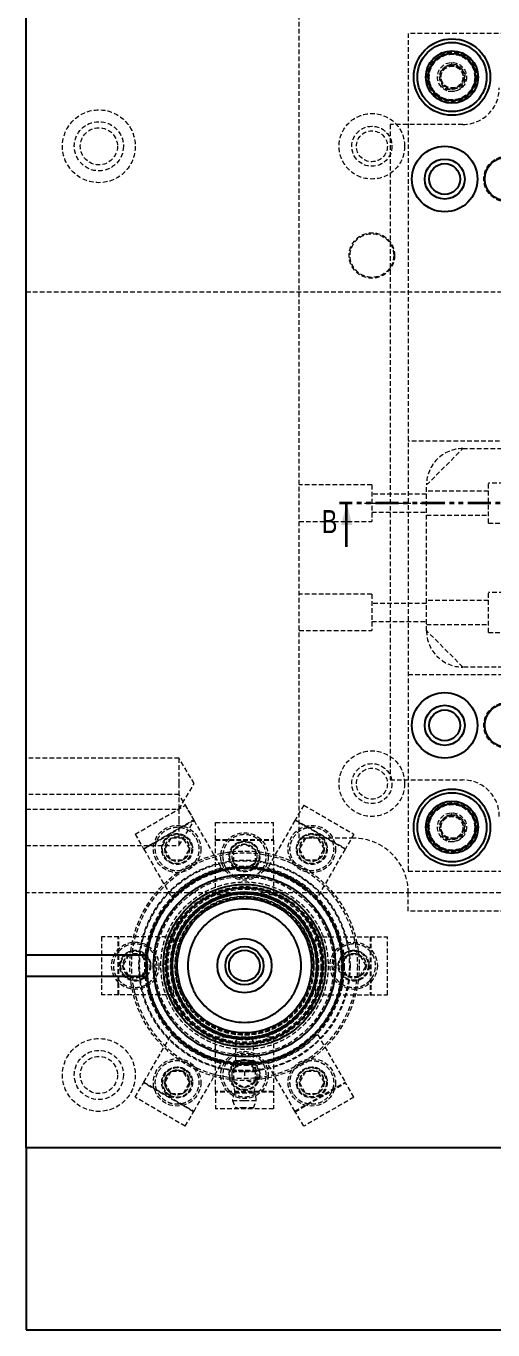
# Model space of a CAD drawing. Header units: millimetres. Extents: x 5 to 1533, y -1183 to 895.
# Drawn here: x 575 to 703.2, y -1183.1 to -825.1 of the extents above; entities that cross this region are included whole.
import ezdxf

# ---------------------------------------------------------------- set-up
doc = ezdxf.new("R2010")
doc.units = ezdxf.units.MM
for name, pattern in [('CENTERX2', [20.32, 12.7, -2.54, 2.54, -2.54]), ('HIDDEN', [1.905, 1.27, -0.635]), ('PHANTOM', [12.7, 6.35, -1.27, 1.27, -1.27, 1.27, -1.27])]:
    doc.linetypes.add(name, pattern=pattern)
doc.styles.add('SLDTEXTSTYLE13', font='TXT', dxfattribs={"width": 0.75})

msp = doc.modelspace()

# ---------------------------------------------------------------- linework, layer by layer
at = {"color": 7, "linetype": 'Continuous', "lineweight": 25}
for p, q in [((574.986, -1080.11), (574.986, -636.11)), ((574.986, -1080.11), (608.153, -1080.11)), ((574.986, -1086.11), (574.986, -1080.11)), ((608.153, -1086.11), (574.986, -1086.11)), ((574.986, -1133.11), (574.986, -1086.11)), ((954.986, -1133.11), (574.986, -1133.11)), ((574.986, -1133.11), (574.986, -1183.11)), ((574.986, -1183.11), (954.986, -1183.11))]:
    msp.add_line(p, q, dxfattribs=at)
at = {"color": 7, "linetype": 'HIDDEN', "lineweight": 18}
for p, q in [((649.986, -1048.11), (649.986, -668.11)), ((679.986, -827.11), (679.986, -1057.11)), ((839.986, -827.11), (679.986, -827.11)), ((691.986, -835.922), (691.986, -835.11)), ((690.939, -842.971), (691.328, -842.993)), ((694.986, -852.11), (674.986, -852.11)), ((674.986, -852.11), (674.986, -1032.11)), ((574.986, -898.11), (954.986, -898.11)), ((706.986, -939.11), (679.986, -939.11)), ((684.986, -951.11), (694.986, -941.11)), ((694.986, -941.11), (705.986, -941.11)), ((669.986, -951.11), (649.986, -951.11)), ((669.986, -951.11), (669.986, -961.11)), ((684.986, -991.11), (684.986, -951.11)), ((701.986, -961.61), (701.986, -950.61)), ((709.986, -950.61), (701.986, -950.61)), ((684.986, -953.61), (669.986, -953.61)), ((701.986, -952.81), (684.986, -952.81)), ((669.986, -958.61), (684.986, -958.61)), ((684.986, -959.41), (701.986, -959.41)), ((649.986, -961.11), (669.986, -961.11)), ((701.986, -961.61), (709.986, -961.61)), ((701.986, -991.61), (701.986, -980.61)), ((709.986, -980.61), (701.986, -980.61)), ((669.986, -981.11), (649.986, -981.11)), ((669.986, -981.11), (669.986, -991.11)), ((684.986, -983.61), (669.986, -983.61)), ((701.986, -982.81), (684.986, -982.81)), ((649.986, -991.11), (669.986, -991.11)), ((669.986, -988.61), (684.986, -988.61)), ((684.986, -989.41), (701.986, -989.41)), ((694.986, -1001.11), (684.986, -991.11)), ((701.986, -991.61), (709.986, -991.61)), ((705.986, -1001.11), (694.986, -1001.11)), ((679.986, -1003.11), (705.514, -1003.11)), ((616.986, -1026.11), (574.986, -1026.11)), ((616.986, -1026.11), (616.986, -1033.11)), ((621.192, -1033.11), (616.986, -1026.11)), ((616.986, -1033.11), (616.986, -1040.11)), ((616.986, -1040.11), (621.192, -1033.11)), ((674.986, -1032.11), (694.986, -1032.11)), ((616.986, -1036.11), (574.986, -1036.11)), ((621.192, -1043.11), (616.986, -1036.11)), ((574.986, -1040.11), (616.986, -1040.11)), ((604.951, -1046.988), (618.721, -1039.038)), ((616.986, -1040.11), (616.986, -1043.11)), ((618.721, -1039.038), (621.021, -1043.022)), ((651.251, -1039.038), (648.951, -1043.022)), ((651.251, -1039.038), (665.021, -1046.988)), ((691.986, -1041.922), (691.986, -1041.11)), ((607.251, -1050.972), (621.021, -1043.022)), ((621.121, -1043.195), (607.351, -1051.145)), ((616.986, -1043.11), (616.986, -1050.11)), ((616.986, -1050.11), (621.192, -1043.11)), ((621.121, -1043.195), (628.621, -1056.185)), ((627.036, -1043.81), (642.936, -1043.81)), ((627.036, -1048.61), (627.036, -1043.81)), ((648.851, -1043.195), (641.351, -1056.185)), ((642.936, -1048.61), (642.936, -1043.81)), ((662.621, -1051.145), (648.851, -1043.195)), ((648.951, -1043.022), (662.721, -1050.972)), ((604.951, -1046.988), (607.251, -1050.972)), ((614.754, -1048.067), (613.022, -1051.067)), ((618.218, -1048.067), (614.754, -1048.067)), ((619.95, -1051.067), (618.218, -1048.067)), ((627.036, -1048.41), (642.936, -1048.41)), ((627.036, -1048.61), (642.936, -1048.61)), ((627.036, -1063.61), (627.036, -1048.61)), ((642.936, -1048.61), (642.936, -1063.61)), ((664.986, -1048.11), (649.986, -1048.11)), ((651.754, -1048.067), (650.022, -1051.067)), ((655.218, -1048.067), (651.754, -1048.067)), ((656.95, -1051.067), (655.218, -1048.067)), ((665.021, -1046.988), (662.721, -1050.972)), ((574.986, -1050.11), (616.986, -1050.11)), ((607.351, -1051.145), (614.851, -1064.135)), ((613.022, -1051.067), (614.754, -1054.067)), ((618.218, -1054.067), (619.95, -1051.067)), ((634.986, -1049.646), (631.986, -1051.378)), ((631.986, -1051.378), (631.986, -1054.842)), ((637.986, -1051.378), (634.986, -1049.646)), ((637.986, -1054.842), (637.986, -1051.378)), ((650.022, -1051.067), (651.754, -1054.067)), ((662.621, -1051.145), (655.121, -1064.135)), ((655.218, -1054.067), (656.95, -1051.067)), ((690.939, -1048.971), (691.328, -1048.993)), ((614.754, -1054.067), (618.218, -1054.067)), ((631.986, -1054.842), (634.986, -1056.574)), ((634.986, -1056.574), (637.986, -1054.842)), ((651.754, -1054.067), (655.218, -1054.067)), ((628.621, -1056.185), (628.1, -1056.486)), ((641.872, -1056.486), (641.351, -1056.185)), ((679.986, -1057.11), (839.986, -1057.11)), ((954.986, -1063.11), (574.986, -1063.11)), ((679.986, -1068.11), (679.986, -1063.11)), ((615.372, -1063.835), (614.851, -1064.135)), ((630.542, -1063.61), (627.036, -1063.61)), ((642.936, -1063.61), (639.43, -1063.61)), ((655.121, -1064.135), (654.6, -1063.835)), ((919.986, -1068.11), (679.986, -1068.11)), ((595.686, -1075.16), (595.686, -1091.06)), ((600.486, -1075.16), (595.686, -1075.16)), ((600.286, -1091.06), (600.286, -1075.16)), ((600.486, -1091.06), (600.486, -1075.16)), ((615.486, -1075.16), (600.486, -1075.16)), ((615.486, -1078.666), (615.486, -1075.16)), ((654.486, -1075.16), (654.486, -1078.666)), ((654.486, -1075.16), (669.486, -1075.16)), ((669.486, -1075.16), (669.486, -1091.06)), ((669.486, -1075.16), (674.286, -1075.16)), ((669.686, -1075.16), (669.686, -1091.06)), ((674.286, -1091.06), (674.286, -1075.16)), ((603.254, -1080.11), (601.522, -1083.11)), ((608.45, -1083.11), (606.718, -1080.11)), ((663.254, -1080.11), (661.522, -1083.11)), ((666.718, -1080.11), (663.254, -1080.11)), ((668.45, -1083.11), (666.718, -1080.11)), ((601.522, -1083.11), (603.254, -1086.11)), ((606.718, -1086.11), (608.45, -1083.11)), ((661.522, -1083.11), (663.254, -1086.11)), ((666.718, -1086.11), (668.45, -1083.11)), ((615.486, -1091.06), (615.486, -1087.554)), ((654.486, -1087.554), (654.486, -1091.06)), ((663.254, -1086.11), (666.718, -1086.11)), ((600.486, -1091.06), (595.686, -1091.06)), ((615.486, -1091.06), (600.486, -1091.06)), ((654.486, -1091.06), (669.486, -1091.06)), ((669.486, -1091.06), (674.286, -1091.06)), ((607.351, -1115.075), (614.851, -1102.085)), ((614.851, -1102.085), (615.372, -1102.385)), ((627.036, -1102.61), (630.542, -1102.61)), ((627.036, -1117.61), (627.036, -1102.61)), ((639.43, -1102.61), (642.936, -1102.61)), ((642.936, -1102.61), (642.936, -1117.61)), ((655.121, -1102.085), (654.6, -1102.385)), ((655.121, -1102.085), (662.621, -1115.075)), ((632.486, -1103.964), (632.486, -1112.11)), ((637.486, -1112.11), (637.486, -1103.964)), ((628.1, -1109.734), (628.621, -1110.035)), ((632.486, -1109.11), (631.986, -1109.61)), ((631.986, -1109.61), (637.986, -1109.61)), ((631.986, -1109.61), (631.986, -1112.11)), ((634.986, -1109.646), (631.986, -1111.378)), ((632.486, -1109.11), (637.486, -1109.11)), ((637.986, -1111.378), (634.986, -1109.646)), ((637.986, -1109.61), (637.486, -1109.11)), ((637.986, -1112.11), (637.986, -1109.61)), ((641.872, -1109.734), (641.351, -1110.035)), ((614.754, -1112.153), (613.022, -1115.153)), ((618.218, -1112.153), (614.754, -1112.153)), ((618.486, -1111.689), (618.173, -1112.23)), ((619.95, -1115.153), (618.218, -1112.153)), ((621.121, -1123.025), (628.621, -1110.035)), ((631.486, -1112.11), (631.486, -1114.11)), ((631.486, -1112.11), (634.986, -1112.11)), ((631.986, -1111.378), (631.986, -1114.842)), ((634.986, -1112.11), (634.986, -1114.11)), ((634.986, -1112.11), (638.486, -1112.11)), ((637.986, -1114.842), (637.986, -1111.378)), ((638.486, -1114.11), (638.486, -1112.11)), ((648.851, -1123.025), (641.351, -1110.035)), ((651.754, -1112.153), (650.022, -1115.153)), ((655.218, -1112.153), (651.754, -1112.153)), ((656.95, -1115.153), (655.218, -1112.153)), ((604.951, -1119.232), (607.251, -1115.248)), ((621.021, -1123.198), (607.251, -1115.248)), ((607.351, -1115.075), (621.121, -1123.025)), ((613.022, -1115.153), (614.754, -1118.153)), ((618.218, -1118.153), (619.95, -1115.153)), ((631.986, -1114.842), (634.986, -1116.574)), ((634.986, -1116.574), (637.986, -1114.842)), ((648.851, -1123.025), (662.621, -1115.075)), ((648.951, -1123.198), (662.721, -1115.248)), ((650.022, -1115.153), (651.754, -1118.153)), ((655.218, -1118.153), (656.95, -1115.153)), ((665.021, -1119.232), (662.721, -1115.248)), ((618.721, -1127.182), (604.951, -1119.232)), ((614.798, -1118.076), (614.486, -1118.617)), ((614.754, -1118.153), (618.218, -1118.153)), ((642.936, -1117.61), (627.036, -1117.61)), ((627.036, -1117.61), (627.036, -1122.41)), ((642.936, -1117.81), (627.036, -1117.81)), ((631.736, -1120.11), (634.986, -1120.11)), ((631.736, -1120.11), (632.486, -1122.11)), ((637.548, -1118.11), (632.424, -1118.11)), ((634.986, -1120.11), (638.236, -1120.11)), ((637.486, -1122.11), (638.236, -1120.11)), ((642.936, -1117.61), (642.936, -1122.41)), ((665.021, -1119.232), (651.251, -1127.182)), ((651.754, -1118.153), (655.218, -1118.153)), ((618.721, -1127.182), (621.021, -1123.198)), ((642.936, -1122.41), (627.036, -1122.41)), ((634.986, -1122.11), (632.486, -1122.11)), ((637.486, -1122.11), (634.986, -1122.11)), ((651.251, -1127.182), (648.951, -1123.198))]:
    msp.add_line(p, q, dxfattribs=at)
at = {"color": 7, "linetype": 'PHANTOM', "lineweight": 35}
msp.add_line((715.402, -956.071), (661.051, -956.071), dxfattribs=at)
at = {"color": 7, "linetype": 'Continuous', "lineweight": 35}
msp.add_line((663.051, -968.071), (663.051, -956.071), dxfattribs=at)
at = {"color": 7, "linetype": 'CENTERX2', "lineweight": 18}
msp.add_line((667.986, -956.11), (686.986, -956.11), dxfattribs=at)
at = {"color": 7, "linetype": 'HIDDEN', "lineweight": 18, "flags": 128}
for points in [[(692.429, -843.006), (693.574, -842.668), (694.634, -841.898), (695.374, -840.817), (695.697, -839.585), (695.591, -838.319), (695.073, -837.186), (694.218, -836.302), (693.126, -835.764), (691.943, -835.627), (690.784, -835.896), (689.817, -836.519), (689.114, -837.43), (688.769, -838.496), (688.8, -839.606), (689.037, -840.323), (689.037, -840.323)], [(691.986, -835.922), (690.766, -836.165), (689.732, -836.856), (689.04, -837.89), (688.798, -839.11), (689.04, -840.33), (689.732, -841.364), (690.766, -842.055), (691.986, -842.298), (693.206, -842.055), (694.24, -841.364), (694.931, -840.33), (695.174, -839.11), (694.931, -837.89), (694.24, -836.856), (693.206, -836.165), (691.986, -835.922), (691.986, -835.922)], [(692.429, -1049.006), (693.574, -1048.668), (694.634, -1047.898), (695.374, -1046.817), (695.697, -1045.585), (695.591, -1044.319), (695.073, -1043.186), (694.218, -1042.302), (693.126, -1041.764), (691.943, -1041.627), (690.784, -1041.896), (689.817, -1042.519), (689.114, -1043.43), (688.769, -1044.496), (688.8, -1045.606), (689.037, -1046.323), (689.037, -1046.323)], [(621.121, -1043.195), (621.101, -1043.161), (621.083, -1043.129), (621.065, -1043.099), (621.05, -1043.072), (621.038, -1043.051), (621.028, -1043.035), (621.023, -1043.025), (621.021, -1043.022)], [(648.951, -1043.022), (648.949, -1043.025), (648.943, -1043.035), (648.934, -1043.051), (648.922, -1043.072), (648.907, -1043.099), (648.889, -1043.129), (648.871, -1043.161), (648.851, -1043.195)], [(691.986, -1041.922), (690.766, -1042.165), (689.732, -1042.856), (689.04, -1043.89), (688.798, -1045.11), (689.04, -1046.33), (689.732, -1047.364), (690.766, -1048.055), (691.986, -1048.298), (693.206, -1048.055), (694.24, -1047.364), (694.931, -1046.33), (695.174, -1045.11), (694.931, -1043.89), (694.24, -1042.856), (693.206, -1042.165), (691.986, -1041.922), (691.986, -1041.922)], [(607.251, -1050.972), (607.253, -1050.975), (607.259, -1050.985), (607.268, -1051.001), (607.28, -1051.022), (607.295, -1051.049), (607.313, -1051.079), (607.331, -1051.111), (607.351, -1051.145)], [(662.621, -1051.145), (662.64, -1051.111), (662.659, -1051.079), (662.676, -1051.049), (662.692, -1051.022), (662.704, -1051.001), (662.713, -1050.985), (662.719, -1050.975), (662.721, -1050.972)], [(608.153, -1080.11), (607.986, -1083.11), (608.153, -1086.11)], [(607.351, -1115.075), (607.331, -1115.109), (607.313, -1115.141), (607.295, -1115.171), (607.28, -1115.198), (607.268, -1115.219), (607.259, -1115.235), (607.253, -1115.245), (607.251, -1115.248)], [(662.721, -1115.248), (662.719, -1115.245), (662.713, -1115.235), (662.704, -1115.219), (662.692, -1115.198), (662.676, -1115.171), (662.659, -1115.141), (662.64, -1115.109), (662.621, -1115.075)], [(621.021, -1123.198), (621.023, -1123.195), (621.028, -1123.185), (621.038, -1123.169), (621.05, -1123.148), (621.065, -1123.121), (621.083, -1123.091), (621.101, -1123.059), (621.121, -1123.025)], [(648.951, -1123.198), (648.949, -1123.195), (648.943, -1123.185), (648.934, -1123.169), (648.922, -1123.148), (648.907, -1123.121), (648.889, -1123.091), (648.871, -1123.059), (648.851, -1123.025)]]:
    msp.add_lwpolyline(points, dxfattribs=at)
at = {"color": 7, "linetype": 'Continuous', "lineweight": 25}
for centre, radius in [((691.986, -839.11), 10.5), ((691.986, -839.11), 9.5), ((691.986, -839.11), 7.191), ((691.986, -839.11), 6.5), ((689.986, -867.11), 9), ((689.986, -867.11), 5.5), ((706.986, -867.11), 6), ((689.986, -867.11), 4.25), ((689.986, -1017.11), 9), ((689.986, -1017.11), 5.5), ((689.986, -1017.11), 4.25), ((706.986, -1017.11), 6), ((691.986, -1045.11), 10.5), ((691.986, -1045.11), 9.5), ((691.986, -1045.11), 7.191), ((691.986, -1045.11), 6.5), ((634.986, -1083.11), 26.995), ((634.986, -1083.11), 21.449), ((634.986, -1083.11), 20.006), ((634.986, -1083.11), 20), ((634.986, -1083.11), 19.83), ((634.986, -1083.11), 18.452), ((634.986, -1083.11), 7.45), ((634.986, -1083.11), 5.25), ((634.986, -1083.11), 4.25)]:
    msp.add_circle(centre, radius, dxfattribs=at)
at = {"color": 7, "linetype": 'HIDDEN', "lineweight": 18}
for centre, radius in [((691.986, -839.11), 6.75), ((691.986, -839.11), 6.25), ((691.986, -839.11), 4), ((691.986, -839.11), 3.4), ((691.986, -839.11), 3), ((594.986, -858.11), 10), ((594.986, -858.11), 6.75), ((669.986, -858.11), 9), ((594.986, -858.11), 5.1), ((669.986, -858.11), 5.5), ((669.986, -858.11), 4.25), ((706.986, -867.11), 6.25), ((669.986, -888.11), 6.25), ((669.986, -888.11), 6), ((706.986, -1017.11), 6.25), ((669.986, -1033.11), 9), ((669.986, -1033.11), 5.5), ((669.986, -1033.11), 4.25), ((691.986, -1045.11), 6.75), ((691.986, -1045.11), 6.25), ((691.986, -1045.11), 4), ((691.986, -1045.11), 3.4), ((616.486, -1051.067), 6.5), ((653.486, -1051.067), 6.5), ((691.986, -1045.11), 3), ((616.486, -1051.067), 4.25), ((616.486, -1051.067), 4.2), ((616.486, -1051.067), 4), ((616.486, -1051.067), 3.4), ((616.486, -1051.067), 3.375), ((634.986, -1053.11), 6.5), ((634.986, -1053.11), 4.25), ((634.986, -1053.11), 4.2), ((653.486, -1051.067), 4.25), ((653.486, -1051.067), 4.2), ((653.486, -1051.067), 4), ((653.486, -1051.067), 3.4), ((653.486, -1051.067), 3.375), ((634.986, -1083.11), 31.5), ((634.986, -1083.11), 31), ((634.986, -1053.11), 4), ((634.986, -1053.11), 3.4), ((634.986, -1053.11), 3.375), ((634.986, -1083.11), 29), ((634.986, -1083.11), 28.81), ((634.986, -1083.11), 27.394), ((634.986, -1083.11), 27.01), ((634.986, -1083.11), 26.73), ((634.986, -1083.11), 26.71), ((634.986, -1083.11), 25), ((634.986, -1083.11), 24.5), ((634.986, -1083.11), 21.75), ((634.986, -1083.11), 21.006), ((634.986, -1083.11), 20.334), ((634.986, -1083.11), 19.99), ((634.986, -1083.11), 19.97), ((634.986, -1083.11), 19.8), ((634.986, -1083.11), 19.67), ((634.986, -1083.11), 19.65), ((634.986, -1083.11), 19.092), ((634.986, -1083.11), 19.027), ((634.986, -1083.11), 19), ((604.986, -1083.11), 6.5), ((664.986, -1083.11), 6.5), ((604.986, -1083.11), 4.25), ((604.986, -1083.11), 4.2), ((604.986, -1083.11), 4), ((604.986, -1083.11), 3.4), ((604.986, -1083.11), 3.375), ((664.986, -1083.11), 4.25), ((664.986, -1083.11), 4.2), ((664.986, -1083.11), 4), ((664.986, -1083.11), 3.4), ((664.986, -1083.11), 3.375), ((594.986, -1113.11), 10), ((594.986, -1113.11), 6.75), ((594.986, -1113.11), 5.1), ((616.486, -1115.153), 6.5), ((634.986, -1113.11), 6.5), ((634.986, -1113.11), 4.25), ((634.986, -1113.11), 4.2), ((634.986, -1113.11), 4), ((634.986, -1113.11), 3.4), ((634.986, -1113.11), 3.375), ((653.486, -1115.153), 6.5), ((616.486, -1115.153), 4.25), ((616.486, -1115.153), 4.2), ((616.486, -1115.153), 3.4), ((653.486, -1115.153), 4.25), ((653.486, -1115.153), 4.2), ((653.486, -1115.153), 4), ((653.486, -1115.153), 3.4), ((653.486, -1115.153), 3.375)]:
    msp.add_circle(centre, radius, dxfattribs=at)
for centre, radius, start, end in [((694.986, -842.11), 10, 270, 0), ((694.986, -951.11), 10, 90, 180), ((694.986, -991.11), 10, 180, 270), ((694.986, -1042.11), 10, 0, 90), ((664.986, -1063.11), 15, 360, 90), ((634.986, -1083.11), 27.5, 104.50127, 135.49873), ((634.986, -1083.11), 27.5, 44.50127, 75.49873), ((634.986, -1083.11), 20.2, 315, 135), ((634.986, -1083.11), 20, 135, 167.16143), ((634.986, -1083.11), 20, 192.83857, 270), ((634.986, -1083.11), 20, 270, 315), ((634.986, -1083.11), 27.5, 224.50127, 255.49873), ((634.986, -1083.11), 27.5, 284.50127, 315.49873), ((616.486, -1115.153), 4, 60, 240), ((616.486, -1115.153), 3.375, 60, 240), ((616.486, -1115.153), 4, 240, 60), ((616.486, -1115.153), 3.375, 240, 60), ((624.296, -1118.843), 8.161, 5.15364, 27.98736), ((645.676, -1118.843), 8.161, 151.98043, 174.84636), ((634.986, -1120.11), 3.25, 142.02013, 180), ((634.986, -1120.11), 3.25, 0, 37.97987)]:
    msp.add_arc(centre, radius, start, end, dxfattribs=at)
at = {"color": 7, "linetype": 'Continuous', "lineweight": 25}
for start, end in [(186.37937, 173.62063), (173.62063, 186.37937)]:
    msp.add_arc((634.986, -1083.11), 27, start, end, dxfattribs=at)
at = {"color": 7, "linetype": 'HIDDEN', "lineweight": 18}
for points, knots in [([(693.199, -842.058), (692.902, -842.212), (692.286, -842.53), (691.18, -842.608), (690.04, -842.355), (689.12, -841.79), (688.683, -841.291), (688.516, -841.1)], [0, 0, 0, 0, 0.1908068, 0.3961866, 0.6209299, 0.8544159, 1, 1, 1, 1]), ([(611.29, -1054.067), (610.982, -1053.373), (610.508, -1052.306), (610.457, -1050.722), (610.648, -1049.504), (611.091, -1048.348), (611.938, -1047.022), (613.413, -1045.745), (615.257, -1045.106), (616.829, -1045.035), (618.051, -1045.23), (619.201, -1045.674), (620.548, -1046.51), (621.235, -1047.454), (621.682, -1048.067)], [0, 0, 0, 0, 0.1197284, 0.1841807, 0.2500001, 0.3158198, 0.3802715, 0.4999998, 0.6197282, 0.6841805, 0.7499999, 0.8158198, 0.8802714, 1, 1, 1, 1]), ([(648.29, -1048.067), (648.737, -1047.454), (649.424, -1046.51), (650.77, -1045.674), (651.921, -1045.23), (653.143, -1045.035), (654.715, -1045.106), (656.558, -1045.745), (658.034, -1047.022), (658.881, -1048.348), (659.324, -1049.504), (659.514, -1050.722), (659.464, -1052.306), (658.99, -1053.373), (658.682, -1054.067)], [0, 0, 0, 0, 0.1197281, 0.1841804, 0.2499996, 0.3158197, 0.3802712, 0.5, 0.6197283, 0.68418, 0.7499999, 0.8158193, 0.8802716, 1, 1, 1, 1]), ([(621.682, -1048.067), (621.99, -1048.761), (622.464, -1049.828), (622.514, -1051.412), (622.324, -1052.631), (621.879, -1053.783), (621.043, -1055.129), (620.099, -1055.816), (619.486, -1056.263)], [0, 0, 0, 0, 0.2394571, 0.3683602, 0.499999, 0.6316386, 0.7605428, 1, 1, 1, 1]), ([(640.986, -1053.11), (640.906, -1052.355), (640.782, -1051.194), (640.034, -1049.797), (639.26, -1048.837), (638.299, -1048.058), (636.902, -1047.333), (634.986, -1046.965), (633.07, -1047.333), (631.673, -1048.058), (630.712, -1048.837), (629.938, -1049.797), (629.189, -1051.194), (629.066, -1052.355), (628.986, -1053.11)], [0, 0, 0, 0, 0.1197287, 0.1841803, 0.2500007, 0.3158202, 0.3802718, 0.4999998, 0.6197285, 0.6841801, 0.7499996, 0.8158195, 0.8802714, 1, 1, 1, 1]), ([(650.486, -1056.263), (649.872, -1055.816), (648.928, -1055.129), (648.093, -1053.783), (647.648, -1052.631), (647.457, -1051.412), (647.508, -1049.828), (647.982, -1048.761), (648.29, -1048.067)], [0, 0, 0, 0, 0.2394573, 0.3683607, 0.5000003, 0.6316392, 0.7605423, 1, 1, 1, 1]), ([(693.199, -1048.058), (692.902, -1048.212), (692.286, -1048.53), (691.18, -1048.608), (690.04, -1048.355), (689.12, -1047.79), (688.683, -1047.291), (688.516, -1047.1)], [0, 0, 0, 0, 0.1908068, 0.3961866, 0.6209299, 0.8544159, 1, 1, 1, 1]), ([(619.486, -1056.263), (618.792, -1056.571), (617.725, -1057.045), (616.141, -1057.095), (614.922, -1056.905), (613.77, -1056.46), (612.424, -1055.625), (611.737, -1054.681), (611.29, -1054.067)], [0, 0, 0, 0, 0.2394571, 0.3683602, 0.5000007, 0.6316388, 0.7605437, 1, 1, 1, 1]), ([(628.986, -1053.11), (629.066, -1053.865), (629.189, -1055.026), (629.938, -1056.423), (630.712, -1057.384), (631.673, -1058.158), (633.07, -1058.907), (634.231, -1059.03), (634.986, -1059.11)], [0, 0, 0, 0, 0.2394558, 0.3683599, 0.4999991, 0.6316383, 0.7605423, 1, 1, 1, 1]), ([(634.986, -1059.11), (635.741, -1059.03), (636.902, -1058.907), (638.299, -1058.158), (639.26, -1057.384), (640.034, -1056.423), (640.782, -1055.026), (640.906, -1053.865), (640.986, -1053.11)], [0, 0, 0, 0, 0.2394564, 0.3683605, 0.4999999, 0.6316402, 0.7605436, 1, 1, 1, 1]), ([(658.682, -1054.067), (658.235, -1054.681), (657.548, -1055.625), (656.202, -1056.46), (655.05, -1056.905), (653.831, -1057.095), (652.247, -1057.045), (651.18, -1056.571), (650.486, -1056.263)], [0, 0, 0, 0, 0.2394567, 0.3683608, 0.4999996, 0.6316384, 0.7605431, 1, 1, 1, 1]), ([(611.98, -1083.11), (612.055, -1081.707), (612.208, -1078.816), (613.488, -1074.529), (615.611, -1070.406), (618.603, -1066.727), (621.679, -1064.228), (624.385, -1062.647), (627.15, -1061.388), (630.693, -1060.369), (634.986, -1059.975), (639.28, -1060.369), (643.567, -1061.602), (647.69, -1063.738), (651.369, -1066.726), (653.868, -1069.803), (655.449, -1072.509), (656.703, -1075.274), (657.765, -1078.817), (657.918, -1081.707), (657.992, -1083.11)], [0, 0, 0, 0, 0.0582482, 0.1199857, 0.1842899, 0.2499586, 0.3156274, 0.3478172, 0.3800142, 0.4417516, 0.5000001, 0.5582485, 0.619986, 0.68429, 0.7499587, 0.8156276, 0.8478171, 0.8800143, 0.9417518, 1, 1, 1, 1]), ([(621.691, -1069.815), (622.545, -1069.047), (624.304, -1067.466), (627.522, -1065.728), (631.131, -1064.571), (634.986, -1064.175), (638.839, -1064.573), (642.456, -1065.722), (645.646, -1067.487), (648.355, -1069.741), (650.609, -1072.449), (652.374, -1075.64), (653.523, -1079.257), (653.921, -1083.11), (653.524, -1086.965), (652.368, -1090.574), (650.63, -1093.792), (649.049, -1095.551), (648.281, -1096.405)], [0, 0, 0, 0, 0.0582581, 0.12000556, 0.18432041, 0.25000013, 0.31567959, 0.37999444, 0.44174212, 0.50000023, 0.55825817, 0.62000575, 0.68432052, 0.74999999, 0.81567971, 0.87999448, 0.94174206, 1, 1, 1, 1]), ([(620.702, -1097.394), (620.126, -1096.774), (618.973, -1095.534), (617.556, -1093.417), (616.659, -1091.666), (616.133, -1090.379), (615.855, -1089.612), (615.608, -1088.833), (615.392, -1088.046), (615.267, -1087.504), (615.191, -1087.137), (615.107, -1086.717), (614.998, -1086.072), (614.898, -1085.277), (614.834, -1084.562), (614.794, -1083.839), (614.785, -1083.314), (614.787, -1082.723), (614.805, -1082.103), (614.864, -1081.275), (614.95, -1080.498), (615.064, -1079.738), (615.168, -1079.189), (615.308, -1078.529), (615.48, -1077.826), (615.768, -1076.864), (616.081, -1075.971), (616.812, -1074.172), (618.178, -1071.632), (619.877, -1069.743), (620.702, -1068.826)], [0, 0, 0, 0, 0.0799845, 0.1599691, 0.239953, 0.265697, 0.291441, 0.3171817, 0.3429193, 0.3686563, 0.3698158, 0.3783587, 0.4091453, 0.4316754, 0.4541015, 0.4771019, 0.5001019, 0.5037736, 0.5330125, 0.5588161, 0.5822607, 0.6069035, 0.6315462, 0.6350994, 0.670745, 0.6999247, 0.7300852, 0.7602453, 0.8836086, 1, 1, 1, 1]), ([(621.691, -1096.405), (620.923, -1095.551), (619.342, -1093.792), (617.604, -1090.574), (616.447, -1086.965), (616.051, -1083.11), (616.447, -1079.255), (617.604, -1075.646), (619.342, -1072.428), (620.923, -1070.669), (621.691, -1069.815)], [0, 0, 0, 0, 0.1165162, 0.2400111, 0.3686408, 0.5000003, 0.6313592, 0.7599889, 0.8834838, 1, 1, 1, 1]), ([(604.986, -1077.11), (604.231, -1077.19), (603.07, -1077.313), (601.673, -1078.062), (600.713, -1078.836), (599.934, -1079.797), (599.209, -1081.194), (598.841, -1083.11), (599.209, -1085.026), (599.934, -1086.423), (600.713, -1087.384), (601.673, -1088.158), (603.07, -1088.907), (604.231, -1089.03), (604.986, -1089.11)], [0, 0, 0, 0, 0.1197288, 0.1841808, 0.2500004, 0.31582, 0.3802716, 0.4999996, 0.6197284, 0.68418, 0.7499996, 0.8158192, 0.8802712, 1, 1, 1, 1]), ([(610.986, -1083.11), (610.906, -1082.355), (610.782, -1081.194), (610.034, -1079.797), (609.26, -1078.836), (608.299, -1078.062), (606.902, -1077.313), (605.741, -1077.19), (604.986, -1077.11)], [0, 0, 0, 0, 0.2394563, 0.3683596, 0.4999989, 0.6316382, 0.7605437, 1, 1, 1, 1]), ([(664.986, -1077.11), (664.231, -1077.19), (663.07, -1077.313), (661.673, -1078.062), (660.712, -1078.836), (659.938, -1079.797), (659.189, -1081.194), (659.066, -1082.355), (658.986, -1083.11)], [0, 0, 0, 0, 0.2394571, 0.3683612, 0.5000005, 0.6316403, 0.7605437, 1, 1, 1, 1]), ([(664.986, -1089.11), (665.741, -1089.03), (666.902, -1088.907), (668.299, -1088.158), (669.259, -1087.384), (670.038, -1086.423), (670.763, -1085.026), (671.131, -1083.11), (670.763, -1081.194), (670.038, -1079.797), (669.259, -1078.836), (668.299, -1078.062), (666.902, -1077.313), (665.741, -1077.19), (664.986, -1077.11)], [0, 0, 0, 0, 0.1197284, 0.1841807, 0.2500003, 0.3158198, 0.3802716, 0.5000004, 0.6197284, 0.6841802, 0.7499997, 0.8158193, 0.8802716, 1, 1, 1, 1]), ([(604.986, -1089.11), (605.741, -1089.03), (606.902, -1088.907), (608.299, -1088.158), (609.26, -1087.384), (610.034, -1086.423), (610.782, -1085.026), (610.906, -1083.865), (610.986, -1083.11)], [0, 0, 0, 0, 0.2394559, 0.3683612, 0.5000003, 0.6316394, 0.7605425, 1, 1, 1, 1]), ([(634.986, -1106.116), (633.583, -1106.041), (630.692, -1105.888), (626.405, -1104.608), (622.282, -1102.485), (618.602, -1099.493), (616.104, -1096.417), (614.522, -1093.711), (613.269, -1090.946), (612.207, -1087.403), (612.054, -1084.513), (611.98, -1083.11)], [0, 0, 0, 0, 0.1164968, 0.2399717, 0.36858, 0.4999175, 0.6312549, 0.6956343, 0.7600283, 0.8835032, 1, 1, 1, 1]), ([(657.992, -1083.11), (657.917, -1084.513), (657.764, -1087.404), (656.484, -1091.691), (654.361, -1095.814), (651.369, -1099.494), (648.293, -1101.992), (645.587, -1103.574), (642.822, -1104.827), (639.279, -1105.889), (636.389, -1106.042), (634.986, -1106.116)], [0, 0, 0, 0, 0.1164968, 0.2399718, 0.36858, 0.4999177, 0.6312551, 0.6956344, 0.7600283, 0.8835032, 1, 1, 1, 1]), ([(658.986, -1083.11), (659.066, -1083.865), (659.189, -1085.026), (659.938, -1086.423), (660.712, -1087.384), (661.673, -1088.158), (663.07, -1088.907), (664.231, -1089.03), (664.986, -1089.11)], [0, 0, 0, 0, 0.2394575, 0.3683607, 0.5000003, 0.6316394, 0.7605433, 1, 1, 1, 1]), ([(649.269, -1097.394), (648.649, -1097.97), (647.409, -1099.123), (645.293, -1100.54), (643.542, -1101.437), (642.255, -1101.963), (641.488, -1102.241), (640.709, -1102.488), (639.922, -1102.704), (639.379, -1102.828), (639.013, -1102.905), (638.593, -1102.989), (637.948, -1103.098), (637.153, -1103.198), (636.438, -1103.262), (635.715, -1103.301), (635.19, -1103.311), (634.599, -1103.309), (633.979, -1103.291), (633.151, -1103.232), (632.374, -1103.146), (631.614, -1103.032), (631.065, -1102.928), (630.405, -1102.788), (629.702, -1102.616), (628.74, -1102.328), (627.846, -1102.015), (626.048, -1101.284), (623.508, -1099.918), (621.619, -1098.219), (620.702, -1097.394)], [0, 0, 0, 0, 0.0799845, 0.1599687, 0.239953, 0.265697, 0.291441, 0.3171817, 0.3429193, 0.3686563, 0.3698154, 0.3783587, 0.4091449, 0.4316754, 0.4541015, 0.4771019, 0.5001014, 0.5037736, 0.5330125, 0.5588161, 0.5822606, 0.6069035, 0.6315458, 0.635099, 0.670745, 0.6999247, 0.7300852, 0.7602453, 0.8836086, 1, 1, 1, 1]), ([(648.281, -1096.405), (647.427, -1097.173), (645.668, -1098.754), (642.45, -1100.492), (638.841, -1101.649), (634.986, -1102.045), (631.131, -1101.649), (627.522, -1100.492), (624.304, -1098.754), (622.545, -1097.173), (621.691, -1096.405)], [0, 0, 0, 0, 0.1165162, 0.2400115, 0.3686411, 0.5, 0.6313593, 0.759989, 0.8834838, 1, 1, 1, 1]), ([(632.558, -1103.883), (632.524, -1103.923), (632.455, -1104.002), (632.537, -1103.909), (632.724, -1103.688), (632.965, -1103.385), (633.122, -1103.132), (633.183, -1103.035)], [0, 0, 0, 0, 0.2096859, 0.4174733, 0.6235578, 0.8551586, 1, 1, 1, 1]), ([(636.789, -1103.035), (636.907, -1103.215), (637.145, -1103.576), (637.423, -1103.894), (637.513, -1103.997), (637.437, -1103.912), (637.248, -1103.687), (637.007, -1103.385), (636.849, -1103.132), (636.789, -1103.035)], [0, 0, 0, 0, 0.1742355, 0.3490971, 0.5032291, 0.6338389, 0.7633782, 0.9089565, 1, 1, 1, 1]), ([(611.29, -1112.153), (611.737, -1111.539), (612.424, -1110.595), (613.77, -1109.76), (614.922, -1109.315), (616.141, -1109.125), (617.725, -1109.175), (618.792, -1109.649), (619.486, -1109.957)], [0, 0, 0, 0, 0.2394563, 0.3683612, 0.4999993, 0.6316398, 0.7605429, 1, 1, 1, 1]), ([(634.986, -1107.11), (634.231, -1107.19), (633.07, -1107.313), (631.673, -1108.062), (630.712, -1108.836), (629.938, -1109.797), (629.189, -1111.194), (629.066, -1112.355), (628.986, -1113.11)], [0, 0, 0, 0, 0.2394576, 0.3683609, 0.5000011, 0.6316402, 0.7605442, 1, 1, 1, 1]), ([(640.986, -1113.11), (640.906, -1112.355), (640.782, -1111.194), (640.034, -1109.797), (639.26, -1108.836), (638.299, -1108.062), (636.902, -1107.313), (635.741, -1107.19), (634.986, -1107.11)], [0, 0, 0, 0, 0.2394563, 0.3683597, 0.5, 0.6316403, 0.7605437, 1, 1, 1, 1]), ([(650.486, -1109.957), (651.18, -1109.649), (652.247, -1109.175), (653.831, -1109.125), (655.05, -1109.315), (656.202, -1109.76), (657.548, -1110.595), (658.235, -1111.539), (658.682, -1112.153)], [0, 0, 0, 0, 0.2394569, 0.3683616, 0.5000004, 0.6316392, 0.7605433, 1, 1, 1, 1]), ([(621.682, -1118.153), (621.235, -1118.766), (620.548, -1119.71), (619.201, -1120.546), (618.051, -1120.99), (616.829, -1121.185), (615.257, -1121.114), (613.413, -1120.475), (611.938, -1119.198), (611.091, -1117.872), (610.648, -1116.716), (610.457, -1115.498), (610.508, -1113.914), (610.982, -1112.847), (611.29, -1112.153)], [0, 0, 0, 0, 0.11972849, 0.18418056, 0.25000028, 0.31581961, 0.38027187, 0.50000021, 0.6197287, 0.68418035, 0.75000006, 0.81581939, 0.88027166, 1, 1, 1, 1]), ([(619.486, -1109.957), (620.099, -1110.404), (621.043, -1111.091), (621.879, -1112.437), (622.324, -1113.589), (622.514, -1114.808), (622.464, -1116.392), (621.99, -1117.459), (621.682, -1118.153)], [0, 0, 0, 0, 0.2394562, 0.3683619, 0.5, 0.6316404, 0.7605435, 1, 1, 1, 1]), ([(628.986, -1113.11), (629.066, -1113.865), (629.189, -1115.026), (629.938, -1116.423), (630.712, -1117.383), (631.673, -1118.162), (633.07, -1118.887), (634.986, -1119.255), (636.902, -1118.887), (638.299, -1118.162), (639.26, -1117.383), (640.034, -1116.423), (640.782, -1115.026), (640.906, -1113.865), (640.986, -1113.11)], [0, 0, 0, 0, 0.1197286, 0.1841805, 0.25, 0.3158196, 0.3802715, 0.5000002, 0.6197282, 0.6841801, 0.7499997, 0.8158197, 0.8802713, 1, 1, 1, 1]), ([(648.29, -1118.153), (647.982, -1117.459), (647.508, -1116.392), (647.457, -1114.808), (647.648, -1113.589), (648.093, -1112.437), (648.928, -1111.091), (649.872, -1110.404), (650.486, -1109.957)], [0, 0, 0, 0, 0.2394571, 0.3683602, 0.5000007, 0.6316388, 0.7605437, 1, 1, 1, 1]), ([(658.682, -1112.153), (658.99, -1112.847), (659.464, -1113.914), (659.514, -1115.498), (659.324, -1116.716), (658.881, -1117.872), (658.034, -1119.198), (656.558, -1120.475), (654.715, -1121.114), (653.143, -1121.185), (651.921, -1120.99), (650.77, -1120.546), (649.424, -1119.71), (648.737, -1118.766), (648.29, -1118.153)], [0, 0, 0, 0, 0.1197284, 0.1841806, 0.2499999, 0.3158198, 0.3802714, 0.4999999, 0.6197287, 0.6841802, 0.7500003, 0.8158193, 0.880272, 1, 1, 1, 1]), ([(631.486, -1114.11), (631.486, -1114.343), (631.486, -1114.723), (631.486, -1114.962), (631.486, -1114.975), (631.486, -1114.976)], [0, 0, 0, 0, 0.5834798, 0.9491533, 1, 1, 1, 1]), ([(638.486, -1114.11), (638.159, -1114.369), (637.66, -1114.765), (636.863, -1115.026), (636.116, -1114.913), (635.508, -1114.524), (635.117, -1114.214), (634.986, -1114.11)], [0, 0, 0, 0, 0.3059364, 0.4679105, 0.6311057, 0.8764855, 1, 1, 1, 1]), ([(638.486, -1114.976), (638.486, -1114.979), (638.486, -1114.998), (638.486, -1114.81), (638.486, -1114.389), (638.486, -1114.11)], [0, 0, 0, 0, 0.0421593, 0.3673376, 1, 1, 1, 1])]:
    msp.add_open_spline(points, degree=3, knots=knots, dxfattribs=at)
at = {"color": 7, "linetype": 'Continuous', "lineweight": 25}
for points, knots in [([(609.991, -1083.11), (610.072, -1081.586), (610.238, -1078.446), (611.391, -1074.597), (612.753, -1071.593), (614.472, -1068.653), (617.185, -1065.309), (620.529, -1062.595), (623.468, -1060.878), (626.473, -1059.51), (630.322, -1058.403), (634.986, -1057.975), (639.65, -1058.403), (643.499, -1059.51), (646.503, -1060.878), (649.443, -1062.595), (652.787, -1065.309), (655.5, -1068.653), (657.219, -1071.592), (658.58, -1074.597), (659.734, -1078.446), (659.9, -1081.586), (659.981, -1083.11)], [0, 0, 0, 0, 0.0582387, 0.1199659, 0.1521506, 0.1843421, 0.2500001, 0.3156579, 0.3478426, 0.3800339, 0.4417611, 0.5, 0.5582388, 0.6199661, 0.6521506, 0.6843422, 0.75, 0.8156579, 0.8478426, 0.8800341, 0.9417613, 1, 1, 1, 1]), ([(612.67, -1083.11), (612.743, -1081.749), (612.891, -1078.946), (613.921, -1075.51), (615.137, -1072.827), (616.671, -1070.203), (619.094, -1067.218), (622.663, -1064.319), (626.662, -1062.247), (630.821, -1061.052), (634.986, -1060.67), (639.15, -1061.051), (642.586, -1062.04), (645.269, -1063.262), (647.893, -1064.795), (650.877, -1067.218), (653.779, -1070.787), (655.838, -1074.786), (657.08, -1078.945), (657.229, -1081.749), (657.301, -1083.11)], [0, 0, 0, 0, 0.0582482, 0.1199858, 0.1521828, 0.1843725, 0.2500412, 0.3157101, 0.380014, 0.4417516, 0.5, 0.5582485, 0.6199859, 0.6521831, 0.6843725, 0.7500413, 0.81571, 0.8800142, 0.9417518, 1, 1, 1, 1]), ([(645.985, -1094.109), (646.62, -1093.402), (647.928, -1091.947), (649.366, -1089.285), (650.322, -1086.299), (650.651, -1083.11), (650.321, -1079.922), (649.371, -1076.93), (647.91, -1074.291), (646.046, -1072.05), (643.805, -1070.185), (641.166, -1068.725), (638.174, -1067.775), (634.986, -1067.445), (631.797, -1067.773), (628.811, -1068.73), (626.149, -1070.168), (624.694, -1071.476), (623.987, -1072.111)], [0, 0, 0, 0, 0.05825821, 0.1200057, 0.18432048, 0.25000019, 0.3156796, 0.37999438, 0.44174187, 0.50000008, 0.55825809, 0.62000573, 0.68432051, 0.74999989, 0.81567957, 0.87999435, 0.94174199, 1, 1, 1, 1]), ([(623.987, -1072.111), (623.352, -1072.818), (622.044, -1074.273), (620.606, -1076.935), (619.649, -1079.921), (619.321, -1083.11), (619.649, -1086.299), (620.606, -1089.285), (622.044, -1091.947), (623.352, -1093.402), (623.987, -1094.109)], [0, 0, 0, 0, 0.11651604, 0.24001134, 0.36864092, 0.4999997, 0.63135908, 0.75998866, 0.88348396, 1, 1, 1, 1]), ([(634.986, -1108.105), (633.462, -1108.024), (630.322, -1107.858), (626.473, -1106.705), (623.469, -1105.343), (620.529, -1103.624), (617.185, -1100.911), (614.472, -1097.567), (612.753, -1094.628), (611.391, -1091.623), (610.238, -1087.774), (610.072, -1084.634), (609.991, -1083.11)], [0, 0, 0, 0, 0.1164778, 0.2399321, 0.3043014, 0.3686841, 0.4999998, 0.6313159, 0.6956849, 0.7600679, 0.8835222, 1, 1, 1, 1]), ([(634.986, -1105.425), (633.625, -1105.353), (630.822, -1105.205), (627.386, -1104.175), (624.703, -1102.959), (622.079, -1101.425), (619.094, -1099.002), (616.192, -1095.433), (614.134, -1091.434), (612.892, -1087.275), (612.743, -1084.471), (612.67, -1083.11)], [0, 0, 0, 0, 0.1164969, 0.2399719, 0.3043659, 0.368745, 0.5000825, 0.6314197, 0.7600281, 0.8835031, 1, 1, 1, 1]), ([(659.981, -1083.11), (659.9, -1084.634), (659.734, -1087.774), (658.58, -1091.623), (657.219, -1094.627), (655.5, -1097.567), (652.787, -1100.911), (649.443, -1103.624), (646.503, -1105.343), (643.499, -1106.705), (639.65, -1107.858), (636.51, -1108.024), (634.986, -1108.105)], [0, 0, 0, 0, 0.1164778, 0.2399321, 0.3043015, 0.3686841, 0.5000002, 0.6313159, 0.6956852, 0.7600679, 0.8835225, 1, 1, 1, 1]), ([(657.301, -1083.11), (657.229, -1084.471), (657.081, -1087.274), (656.051, -1090.71), (654.835, -1093.393), (653.301, -1096.017), (650.878, -1099.002), (647.309, -1101.903), (643.31, -1103.962), (639.151, -1105.204), (636.347, -1105.353), (634.986, -1105.425)], [0, 0, 0, 0, 0.1164969, 0.2399719, 0.304366, 0.3687454, 0.5000828, 0.6314201, 0.7600284, 0.8835031, 1, 1, 1, 1]), ([(623.987, -1094.109), (624.694, -1094.744), (626.149, -1096.052), (628.811, -1097.49), (631.797, -1098.447), (634.986, -1098.774), (638.175, -1098.447), (641.161, -1097.49), (643.823, -1096.052), (645.278, -1094.744), (645.985, -1094.109)], [0, 0, 0, 0, 0.11651604, 0.24001134, 0.36864092, 0.5000003, 0.63135908, 0.75998866, 0.88348396, 1, 1, 1, 1])]:
    msp.add_open_spline(points, degree=3, knots=knots, dxfattribs=at)
at = {"color": 7, "linetype": 'Continuous', "lineweight": 35}
msp.add_solid([(663.051, -956.071), (661.551, -962.071), (664.551, -962.071)], dxfattribs=at)

# ---------------------------------------------------------------- texts
at = {"color": 7, "linetype": 'Continuous', "insert": (656.245, -957.989), "char_height": 6.35, "attachment_point": 1, "style": 'SLDTEXTSTYLE13'}
msp.add_mtext('B', dxfattribs=at)

doc.saveas('drawing.dxf')
